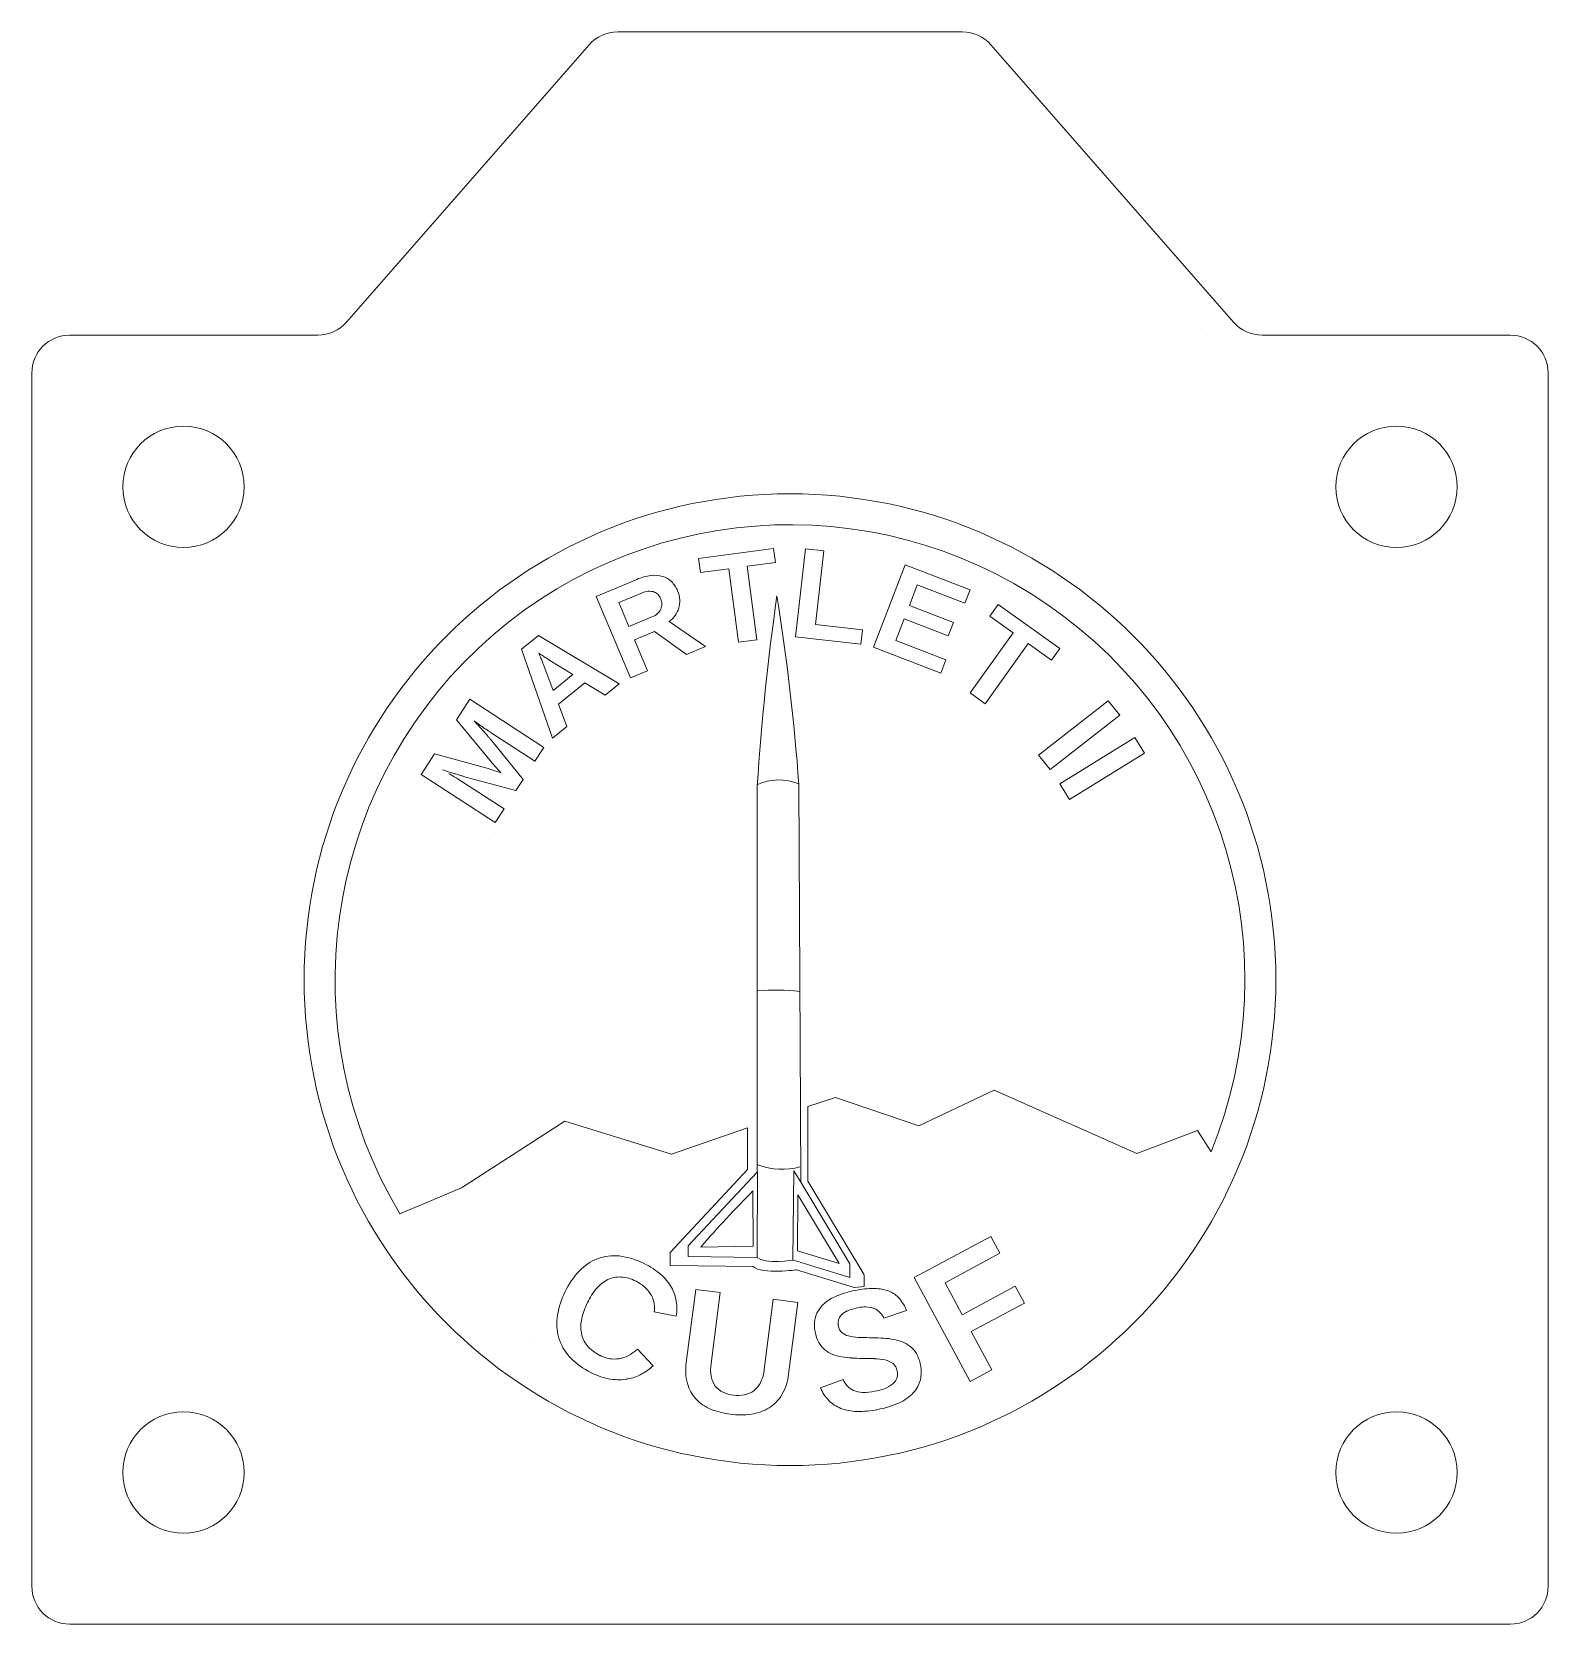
# Model space of a CAD drawing. Header units: millimetres. Extents: x 0 to 40, y 0 to 42.
import ezdxf

# ---------------------------------------------------------------- set-up
doc = ezdxf.new("R2010")
doc.units = ezdxf.units.MM
doc.layers.get('0').update_dxf_attribs({"color": 178, "lineweight": 25, "true_color": 0x000000})

msp = doc.modelspace()

# ---------------------------------------------------------------- linework, layer by layer
at = {"color": 1, "lineweight": 5, "true_color": 0xff0000}
for p, q in [((15.454, 42), (24.546, 42)), ((8.299, 34.341), (14.701, 41.659)), ((25.299, 41.659), (31.701, 34.341)), ((7.546, 34), (1, 34)), ((31, 34), (31, 34)), ((39, 34), (32.454, 34)), ((0, 33), (0, 1)), ((40, 1), (40, 33)), ((1, 0), (39, 0))]:
    msp.add_line(p, q, dxfattribs=at)
at = {"color": 3, "lineweight": 5, "true_color": 0x00ff00}
for p, q in [((17.588, 28.112), (19.564, 28.376)), ((19.564, 28.376), (19.614, 28.002)), ((20.145, 26.046), (20.406, 28.362)), ((20.406, 28.362), (20.891, 28.307)), ((20.891, 28.307), (20.672, 26.366)), ((17.637, 27.739), (17.588, 28.112)), ((18.383, 27.838), (17.637, 27.739)), ((18.641, 25.902), (18.383, 27.838)), ((19.614, 28.002), (18.867, 27.902)), ((18.867, 27.902), (19.125, 25.966)), ((22.203, 25.767), (23.038, 27.942)), ((23.038, 27.942), (24.749, 27.285)), ((14.889, 27.108), (15.963, 27.558)), ((23.359, 27.415), (23.149, 26.868)), ((24.614, 26.933), (23.359, 27.415)), ((15.79, 24.959), (14.889, 27.108)), ((16.062, 27.189), (15.486, 26.947)), ((15.486, 26.947), (15.752, 26.313)), ((24.749, 27.285), (24.614, 26.933)), ((25.274, 26.589), (25.493, 26.895)), ((25.493, 26.895), (27.116, 25.736)), ((15.752, 26.313), (16.34, 26.56)), ((23.013, 26.516), (22.793, 25.944)), ((24.174, 26.07), (23.013, 26.516)), ((23.149, 26.868), (24.31, 26.422)), ((25.886, 26.151), (25.274, 26.589)), ((12.921, 25.713), (13.367, 26.077)), ((13.367, 26.077), (15.496, 24.806)), ((16.426, 26.185), (15.898, 25.964)), ((17.267, 25.578), (16.426, 26.185)), ((16.813, 26.449), (17.773, 25.79)), ((21.872, 25.852), (20.145, 26.046)), ((20.672, 26.366), (21.914, 26.227)), ((21.914, 26.227), (21.872, 25.852)), ((24.31, 26.422), (24.174, 26.07)), ((24.751, 24.562), (25.886, 26.151)), ((13.735, 23.37), (12.921, 25.713)), ((15.898, 25.964), (16.24, 25.148)), ((17.773, 25.79), (17.267, 25.578)), ((19.125, 25.966), (18.641, 25.902)), ((23.977, 25.085), (22.203, 25.767)), ((22.793, 25.944), (24.112, 25.437)), ((26.283, 25.868), (25.148, 24.279)), ((26.897, 25.43), (26.283, 25.868)), ((27.116, 25.736), (26.897, 25.43)), ((13.505, 25.288), (13.75, 24.624)), ((13.668, 25.421), (13.564, 25.485)), ((14.269, 25.047), (13.668, 25.421)), ((24.112, 25.437), (23.977, 25.085)), ((13.75, 24.624), (14.269, 25.047)), ((14.586, 24.832), (13.897, 24.27)), ((15.122, 24.501), (14.586, 24.832)), ((15.496, 24.806), (15.122, 24.501)), ((16.24, 25.148), (15.79, 24.959)), ((11.201, 23.85), (11.554, 24.395)), ((11.554, 24.395), (13.509, 23.127)), ((25.148, 24.279), (24.751, 24.562)), ((13.897, 24.27), (14.113, 23.678)), ((26.559, 22.925), (28.397, 24.357)), ((28.697, 23.972), (26.859, 22.541)), ((28.397, 24.357), (28.697, 23.972)), ((12.078, 22.792), (11.201, 23.85)), ((11.672, 23.823), (11.844, 23.632)), ((13.273, 22.764), (12.089, 23.532)), ((14.113, 23.678), (13.735, 23.37)), ((12.097, 23.339), (12.959, 22.28)), ((13.509, 23.127), (13.273, 22.764)), ((27.116, 22.169), (29.101, 23.39)), ((29.101, 23.39), (29.356, 22.974)), ((10.266, 22.409), (10.621, 22.957)), ((10.621, 22.957), (11.941, 22.597)), ((26.859, 22.541), (26.559, 22.925)), ((29.356, 22.974), (27.371, 21.754)), ((12.221, 21.141), (10.266, 22.409)), ((11.272, 22.273), (12.456, 21.504)), ((12.77, 21.988), (11.451, 22.343)), ((12.959, 22.28), (12.77, 21.988)), ((19.138, 13.178), (19.138, 22.11)), ((20.235, 22.145), (20.273, 13.571)), ((27.371, 21.754), (27.116, 22.169)), ((12.456, 21.504), (12.221, 21.141)), ((12.199, 20.892), (12.199, 20.892)), ((20.473, 13.651), (21.203, 13.892)), ((21.203, 13.892), (23.395, 13.144)), ((23.395, 13.144), (25.39, 14.088)), ((25.39, 14.088), (29.15, 12.413)), ((20.273, 13.571), (20.282, 11.65)), ((20.473, 13.651), (20.473, 11.681)), ((11.332, 11.505), (14.058, 13.269)), ((14.058, 13.269), (16.873, 12.396)), ((16.873, 12.396), (18.875, 13.092)), ((18.875, 13.092), (18.875, 11.995)), ((19.138, 11.92), (19.138, 13.178)), ((29.15, 12.413), (30.754, 13.019)), ((30.754, 13.019), (31.107, 12.456)), ((16.841, 9.805), (18.875, 11.995)), ((17.315, 9.982), (19.138, 11.92)), ((18.875, 11.995), (18.875, 11.995)), ((9.71, 10.826), (11.332, 11.505)), ((19.03, 9.971), (19.02, 11.426)), ((21.575, 9.502), (20.282, 11.654)), ((21.952, 9.229), (20.473, 11.681)), ((20.211, 11.327), (20.194, 9.845)), ((21.293, 9.513), (20.211, 11.327)), ((23.278, 9.141), (25.296, 10.225)), ((25.296, 10.225), (25.534, 9.782)), ((16.841, 9.459), (16.841, 9.805)), ((17.315, 9.694), (17.315, 9.982)), ((19.138, 9.675), (17.315, 9.694)), ((17.646, 9.947), (19.03, 9.971)), ((19.138, 9.675), (19.138, 9.675)), ((20.194, 9.845), (21.293, 9.513)), ((25.534, 9.782), (24.089, 9.006)), ((19.028, 9.436), (16.841, 9.459)), ((21.578, 9.14), (20.092, 9.601)), ((21.691, 8.877), (20.173, 9.347)), ((21.578, 9.499), (21.578, 9.14)), ((17.265, 6.904), (17.512, 8.83)), ((17.512, 8.83), (18.157, 8.748)), ((21.691, 8.877), (21.957, 8.903)), ((21.956, 9.225), (21.957, 8.903)), ((24.749, 6.404), (23.278, 9.141)), ((24.089, 9.006), (24.544, 8.159)), ((24.544, 8.159), (25.944, 8.912)), ((25.944, 8.912), (26.182, 8.469)), ((18.157, 8.748), (17.917, 6.871)), ((19.321, 6.714), (19.559, 8.569)), ((19.559, 8.569), (20.204, 8.486)), ((20.204, 8.486), (19.962, 6.592)), ((26.182, 8.469), (24.782, 7.716)), ((17, 8.125), (16.417, 8.239)), ((23.077, 8.275), (22.474, 8.069)), ((24.782, 7.716), (25.322, 6.712)), ((15.981, 7.257), (16.394, 6.813)), ((20.803, 6.234), (21.399, 6.457)), ((25.322, 6.712), (24.749, 6.404))]:
    msp.add_line(p, q, dxfattribs=at)
at = {"color": 7, "lineweight": 5, "true_color": 0xffffff}
msp.add_line((32.019, 17.5), (32.019, 17.5), dxfattribs=at)
at = {"color": 5, "lineweight": 5, "true_color": 0x0000ff}
for p, q in [((19.139, 11.928), (19.132, 9.682)), ((20.104, 11.961), (20.078, 9.618)), ((20.282, 11.654), (20.099, 11.958))]:
    msp.add_line(p, q, dxfattribs=at)
at = {"lineweight": 5}
msp.add_line((13.262, 7.547), (13.262, 7.547), dxfattribs=at)
at = {"color": 1, "lineweight": 5, "true_color": 0xff0000}
for centre in [(4, 30), (36, 30), (4, 4), (36, 4)]:
    msp.add_circle(centre, 1.6, dxfattribs=at)
at = {"color": 3, "lineweight": 5, "true_color": 0x00ff00}
msp.add_circle((20, 17), 12.816, dxfattribs=at)
at = {"color": 1, "lineweight": 5, "true_color": 0xff0000}
for centre, start, end in [((15.454, 41), 90, 138.8141), ((24.546, 41), 41.1859, 90), ((7.546, 35), 270, 318.8141), ((32.454, 35), 221.1859, 270), ((1, 33), 90, 180), ((39, 33), 0, 90), ((1, 1), 180, 270), ((39, 1), 270, 0)]:
    msp.add_arc(centre, 1, start, end, dxfattribs=at)
at = {"color": 3, "lineweight": 5, "true_color": 0x00ff00}
for centre, radius, start, end in [((20, 17), 12, 337.751, 210.9638), ((16.489, 26.364), 1.305, 96.8622, 113.768), ((16.432, 26.916), 0.749, 73.98, 97.5525), ((16.486, 27.113), 0.546, 44.916, 73.7594), ((16.362, 26.985), 0.724, 21.8155, 45.1551), ((16.295, 26.72), 0.524, 79.8969, 116.403), ((16.31, 26.952), 0.293, 18.5557, 74.8624), ((16.227, 26.889), 0.394, 2.2951, 23.4105), ((16.321, 26.896), 0.299, 335.5681, 1.7707), ((16.394, 26.977), 0.697, 3.3081, 23.3888), ((16.462, 26.978), 0.629, 343.4168, 3.5482), ((83.124, 18.009), 64.118, 171.8312, 176.3329), ((-39.604, 17.717), 60.002, 4.23244, 9.0156), ((16.113, 27.135), 0.619, 291.5455, 309.0704), ((16.281, 26.921), 0.347, 309.8399, 334.5074), ((16.386, 27.038), 0.727, 305.9667, 323.4475), ((16.462, 26.973), 0.627, 324.1176, 343.9127), ((13.155, 25.275), 0.404, 52.5814, 57.7038), ((14.431, 26.067), 1.151, 203.0028, 204.8795), ((11.602, 24.782), 1.955, 21.7262, 24.1494), ((12.33, 23.984), 1.935, 53.8948, 56.3898), ((11.431, 24.638), 2.169, 20.6085, 23.5798), ((9.069, 23.65), 4.728, 20.2699, 21.7464), ((-1.197, 3.454), 26.519, 56.1787, 56.4217), ((5.696, 15.375), 10.347, 53.7819, 54.7262), ((24.635, 41.708), 22.09, 234.5075, 234.9324), ((5.978, 18.334), 7.904, 41.3153, 42.0859), ((7.249, 19.449), 6.213, 40.3518, 41.3363), ((17.176, 31.372), 9.345, 235.9555, 237.0201), ((10.09, 21.756), 2.556, 40.0087, 42.1675), ((3.633, 16.35), 10.978, 39.5485, 39.9553), ((15.037, 25.16), 3.79, 218.6588, 219.5523), ((14.043, 24.338), 2.5, 219.5434, 221.1264), ((16.742, 26.69), 6.08, 221.093, 221.7887), ((36.606, 104.719), 86.133, 252.59013, 252.76148), ((-10.935, -14.667), 43.103, 59.1903, 59.4125), ((9.323, 16.442), 6.265, 72.7341, 73.7104), ((9.047, 18.818), 4.109, 57.2176, 59.3398), ((8.858, 14.935), 7.842, 71.9788, 72.7555), ((10.326, 19.099), 3.43, 72.174, 73.7831), ((14.207, 32.3), 10.331, 254.0986, 254.5308), ((11.449, 20.821), 1.843, 70.453, 74.507), ((1.495, -9.91), 34.145, 71.7172, 71.9669), ((15.361, 31.575), 9.596, 250.8141, 251.8534), ((7.588, 18.51), 6.196, 41.0988, 41.7814), ((94.705, 96.507), 110.735, 221.87985, 221.96848), ((39.238, -8.732), 28.549, 135.085, 139.137), ((15.356, 8.488), 1.231, 83.7068, 110.6769), ((15.277, 7.832), 1.892, 62.4207, 83.5117), ((16.033, 7.831), 2.177, 136.8343, 154.3686), ((15.403, 8.41), 1.321, 111.3601, 136.4524), ((15.307, 7.729), 1.971, 48.9603, 64.5642), ((16.247, 7.716), 1.765, 139.8382, 154.289), ((15.627, 8.234), 0.957, 116.9441, 139.5794), ((15.503, 8.441), 0.716, 86.9801, 115.579), ((15.483, 8.183), 0.975, 62.1627, 86.6246), ((15.53, 8.191), 0.946, 46.0419, 64.4742), ((15.643, 8.294), 0.795, 28.2524, 46.7498), ((15.767, 8.261), 1.268, 29.1562, 48.8663), ((15.972, 8.365), 1.038, 8.0772, 29.6307), ((22.209, 6.443), 2.41, 89.5314, 101.9809), ((22.236, 7.812), 1.041, 68.7508, 90.4096), ((15.988, 7.798), 2.151, 153.0549, 170.5076), ((16.294, 7.652), 1.835, 153.104, 167.1352), ((15.762, 8.352), 0.662, 8.5829, 28.6646), ((15.751, 8.343), 0.674, 351.1462, 9.2352), ((15.723, 8.317), 1.292, 351.4374, 8.6463), ((21.387, 7.885), 0.747, 133.1427, 161.9089), ((21.677, 7.566), 1.178, 112.2415, 132.8574), ((22.148, 6.464), 2.377, 100.6468, 112.6855), ((22.351, 8.124), 0.708, 40.7309, 68.2505), ((22.061, 7.871), 1.093, 21.6865, 40.858), ((15.256, 7.929), 1.408, 170.8662, 194.9093), ((15.462, 7.85), 0.98, 167.6016, 190.1165), ((21.443, 7.886), 0.8, 163.1969, 192.6987), ((21.619, 7.938), 0.351, 167.7643, 191.4496), ((21.562, 7.95), 0.292, 137.4514, 167.6514), ((21.717, 7.788), 0.516, 113.7481, 135.8208), ((21.977, 7.238), 1.123, 99.8568, 114.6001), ((21.974, 7.62), 0.749, 70.6981, 104.6535), ((22.025, 7.883), 0.486, 22.5491, 66.2193), ((15.174, 7.942), 1.332, 196.3559, 222.0939), ((15.236, 7.819), 0.752, 190.8669, 218.7344), ((21.584, 7.872), 0.936, 189.9821, 208.322), ((21.584, 7.916), 0.312, 188.8189, 225.7633), ((21.653, 8.028), 0.441, 229.4632, 255.3804), ((21.849, 8.814), 1.251, 255.7874, 267.272), ((22.312, 20.863), 13.309, 267.7496, 269.0922), ((15.397, 7.976), 0.976, 219.9776, 245.117), ((15.127, 8.197), 1.271, 301.4123, 312.2338), ((21.414, 7.804), 0.755, 209.9022, 228.9991), ((21.385, 7.807), 0.738, 230.8731, 249.5148), ((21.958, -1.627), 9.184, 87.2581, 89.1068), ((22.319, 5.073), 2.475, 81.595, 88.1898), ((22.476, 6.126), 1.409, 70.7659, 81.6497), ((22.696, 6.754), 0.744, 51.217, 70.8252), ((22.746, 6.802), 0.676, 29.7172, 52.0554), ((15.55, 8.321), 1.865, 222.9982, 244.9145), ((15.395, 7.871), 0.881, 242.3173, 263.2046), ((15.368, 7.789), 0.797, 264.4726, 283.8966), ((15.38, 7.76), 0.766, 283.5148, 302.3109), ((15.238, 8.133), 1.754, 298.9751, 311.2134), ((18.648, 6.693), 1.399, 171.3202, 194.2236), ((18.967, 6.715), 1.062, 171.5487, 190.1344), ((21.604, 8.394), 1.365, 249.522, 259.9664), ((21.741, 9.237), 2.218, 260.2662, 267.1323), ((22.523, 24.321), 17.324, 267.0451, 267.9454), ((21.865, -3.681), 10.69, 88.0615, 89.8024), ((22.191, 5.559), 1.444, 77.3039, 88.554), ((22.396, 6.446), 0.534, 52.9529, 77.8809), ((22.522, 6.633), 0.309, 8.7239, 50.6709), ((22.544, 6.683), 0.91, 9.8633, 29.9139), ((22.519, 6.645), 0.942, 347.7203, 11.8235), ((15.55, 8.153), 1.714, 242.5097, 260.668), ((15.48, 7.848), 1.402, 261.4848, 279.6584), ((15.505, 7.65), 1.202, 280.0463, 299.0058), ((18.268, 6.617), 1.012, 195.3535, 221.964), ((18.526, 6.642), 0.615, 190.6589, 216.2129), ((18.659, 6.657), 0.632, 307.7971, 333.709), ((18.313, 6.821), 1.014, 334.0813, 353.9586), ((18.612, 6.732), 1.357, 330.1341, 354.0766), ((22.054, 6.763), 0.723, 205.0888, 221.3651), ((22.097, 7.17), 1.037, 277.8309, 306.5675), ((22.499, 6.598), 0.339, 309.6091, 14.1057), ((22.703, 6.621), 0.757, 317.3885, 346.523), ((18.352, 6.74), 1.157, 223.6763, 247.1778), ((18.474, 6.625), 0.564, 217.9226, 244.22), ((18.611, 6.945), 0.91, 245.2457, 263.4194), ((18.632, 6.948), 0.916, 262.0834, 280.5701), ((18.686, 6.627), 0.591, 281.1565, 307.4806), ((18.884, 6.592), 1.051, 302.7435, 329.3569), ((21.84, 6.677), 1.128, 203.0881, 223.3861), ((21.678, 6.557), 0.929, 224.9136, 248.6529), ((21.88, 6.618), 0.497, 222.0228, 245.7691), ((21.949, 6.834), 0.723, 247.8643, 267.2191), ((21.951, 7.487), 1.375, 268.4514, 282.0591), ((22.397, 6.912), 1.179, 294.7473, 317.0824), ((18.654, 7.487), 1.963, 247.5358, 263.2871), ((18.7, 7.536), 2.018, 262.1315, 278.156), ((18.808, 6.757), 1.231, 278.3347, 301.5847), ((21.796, 6.912), 1.302, 249.5067, 268.8394), ((21.821, 8.018), 2.409, 268.7779, 281.8267), ((21.898, 8.004), 2.38, 280.0925, 294.6588)]:
    msp.add_arc(centre, radius, start, end, dxfattribs=at)
at = {"color": 5, "lineweight": 5, "true_color": 0x0000ff}
for centre, radius, start, end in [((19.71, 20.863), 1.404, 68.0454, 114.7489), ((19.635, 10.946), 5.779, 83.7771, 94.8264), ((19.78, 13.831), 1.832, 249.8587, 285.2533)]:
    msp.add_arc(centre, radius, start, end, dxfattribs=at)
at = {"color": 3, "lineweight": 5, "true_color": 0x00ff00}
for points in [[(20.092, 9.601), (20.127, 9.606), (19.326, 9.486), (19.138, 9.675)], [(20.173, 9.347), (20.215, 9.352), (19.254, 9.209), (19.028, 9.436)]]:
    msp.add_open_spline(points, degree=3, dxfattribs=at)

doc.saveas('drawing.dxf')
